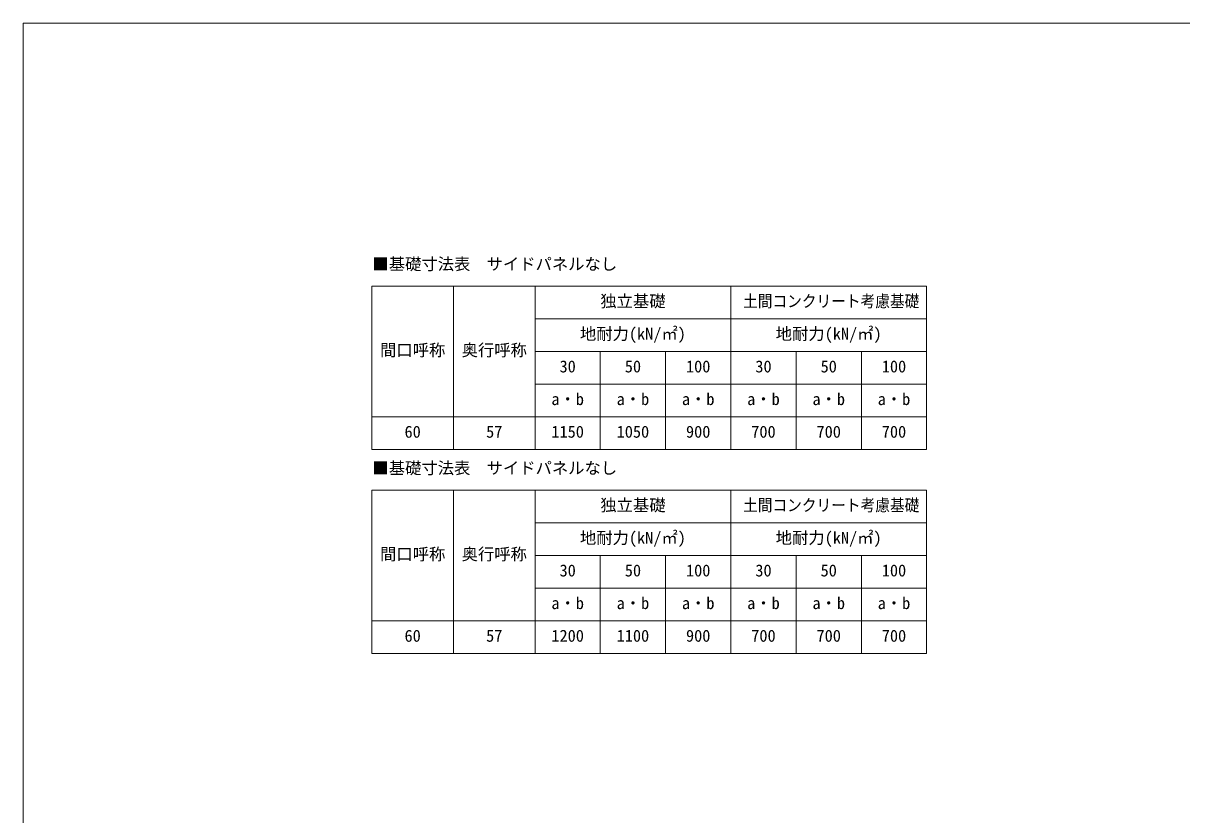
# Model space of a CAD drawing. Units: millimetres at full size, sheet at 1:40; details may follow other scales. Extents: x -11243 to 11243, y -7760 to 7760.
# Drawn here: x -11243 to 119, y 0 to 7760 of the extents above; entities that cross this region are included whole.
import ezdxf
from ezdxf.enums import TextEntityAlignment as Align

# ---------------------------------------------------------------- set-up
doc = ezdxf.new("R2010")
doc.units = ezdxf.units.MM
doc.header["$LTSCALE"] = 40
doc.layers.add('0-E_DET2', color=7, linetype='Continuous', lineweight=18)
doc.layers.add('F-0_240', color=7, linetype='Continuous', lineweight=9)
doc.styles.add('ＭＳ ゴシック', font='')
doc.styles.get('ＭＳ ゴシック').set_extended_font_data('MS Gothic')

msp = doc.modelspace()

# ---------------------------------------------------------------- linework, layer by layer
at = {"layer": '0-E_DET2'}
for p, q in [((-7823.07, 5181.46), (-7823.07, 3581.46)), ((-7823.07, 5181.46), (-2383.07, 5181.46)), ((-7023.07, 5181.46), (-7023.07, 3581.46)), ((-6223.07, 5181.46), (-6223.07, 3581.46)), ((-4303.07, 5181.46), (-4303.07, 3581.46)), ((-2383.07, 5181.46), (-2383.07, 3581.46)), ((-6223.07, 4861.46), (-2383.07, 4861.46)), ((-6223.07, 4541.46), (-2383.07, 4541.46)), ((-5583.07, 4541.46), (-5583.07, 3581.46)), ((-4943.07, 4541.46), (-4943.07, 3581.46)), ((-3663.07, 4541.46), (-3663.07, 3581.46)), ((-3023.07, 4541.46), (-3023.07, 3581.46)), ((-6223.07, 4221.46), (-2383.07, 4221.46)), ((-7823.07, 3901.46), (-2383.07, 3901.46)), ((-7823.07, 3581.46), (-2383.07, 3581.46)), ((-7823.07, 3181.46), (-7823.07, 1581.46)), ((-7823.07, 3181.46), (-2383.07, 3181.46)), ((-7023.07, 3181.46), (-7023.07, 1581.46)), ((-6223.07, 3181.46), (-6223.07, 1581.46)), ((-4303.07, 3181.46), (-4303.07, 1581.46)), ((-2383.07, 3181.46), (-2383.07, 1581.46)), ((-6223.07, 2861.46), (-2383.07, 2861.46)), ((-6223.07, 2541.46), (-2383.07, 2541.46)), ((-5583.07, 2541.46), (-5583.07, 1581.46)), ((-4943.07, 2541.46), (-4943.07, 1581.46)), ((-3663.07, 2541.46), (-3663.07, 1581.46)), ((-3023.07, 2541.46), (-3023.07, 1581.46)), ((-6223.07, 2221.46), (-2383.07, 2221.46)), ((-7823.07, 1901.46), (-2383.07, 1901.46)), ((-7823.07, 1581.46), (-2383.07, 1581.46))]:
    msp.add_line(p, q, dxfattribs=at)
at = {"layer": 'F-0_240', "color": 5}
for q in [(-11242.74, -7760), (10677.26, 7760)]:
    msp.add_line((-11242.74, 7760), q, dxfattribs=at)

# ---------------------------------------------------------------- texts
at = {"layer": '0-E_DET2', "style": 'ＭＳ ゴシック'}
for s, p in [('■基礎寸法表\u3000サイドパネルなし', (-7817.8, 5305.86)), ('独立基礎', (-5583.07, 4941.46)), ('地耐力(kN/㎡)', (-5783.07, 4621.46)), ('地耐力(kN/㎡)', (-3863.07, 4621.46)), ('間口呼称', (-7743.07, 4461.46)), ('奥行呼称', (-6943.07, 4461.46)), ('30', (-5983.07, 4301.46)), ('50', (-5343.07, 4301.46)), ('100', (-4743.07, 4301.46)), ('30', (-4063.07, 4301.46)), ('50', (-3423.07, 4301.46)), ('100', (-2823.07, 4301.46)), ('a・b', (-6063.07, 3981.46)), ('a・b', (-5423.07, 3981.46)), ('a・b', (-4783.07, 3981.46)), ('a・b', (-4143.07, 3981.46)), ('a・b', (-3503.07, 3981.46)), ('a・b', (-2863.07, 3981.46)), ('60', (-7503.07, 3661.46)), ('57', (-6703.07, 3661.46)), ('1150', (-6063.07, 3661.46)), ('1050', (-5423.07, 3661.46)), ('900', (-4743.07, 3661.46)), ('700', (-4103.07, 3661.46)), ('700', (-3463.07, 3661.46)), ('700', (-2823.07, 3661.46)), ('■基礎寸法表\u3000サイドパネルなし', (-7817.8, 3305.86)), ('独立基礎', (-5583.07, 2941.46)), ('地耐力(kN/㎡)', (-5783.07, 2621.46)), ('地耐力(kN/㎡)', (-3863.07, 2621.46)), ('間口呼称', (-7743.07, 2461.46)), ('奥行呼称', (-6943.07, 2461.46)), ('30', (-5983.07, 2301.46)), ('50', (-5343.07, 2301.46)), ('100', (-4743.07, 2301.46)), ('30', (-4063.07, 2301.46)), ('50', (-3423.07, 2301.46)), ('100', (-2823.07, 2301.46)), ('a・b', (-6063.07, 1981.46)), ('a・b', (-5423.07, 1981.46)), ('a・b', (-4783.07, 1981.46)), ('a・b', (-4143.07, 1981.46)), ('a・b', (-3503.07, 1981.46)), ('a・b', (-2863.07, 1981.46)), ('60', (-7503.07, 1661.46)), ('57', (-6703.07, 1661.46)), ('1200', (-6063.07, 1661.46)), ('1100', (-5423.07, 1661.46)), ('900', (-4743.07, 1661.46)), ('700', (-4103.07, 1661.46)), ('700', (-3463.07, 1661.46)), ('700', (-2823.07, 1661.46))]:
    msp.add_text(s, height=117.3, dxfattribs=at).set_placement(p, align=Align.BOTTOM_LEFT)
at = {"layer": '0-E_DET2', "style": 'ＭＳ ゴシック', "width": 0.9}
for p in [(-4183.07, 4941.46), (-4183.07, 2941.46)]:
    msp.add_text('土間コンクリート考慮基礎', height=117.3, dxfattribs=at).set_placement(p, align=Align.BOTTOM_LEFT)

doc.saveas('drawing.dxf')
